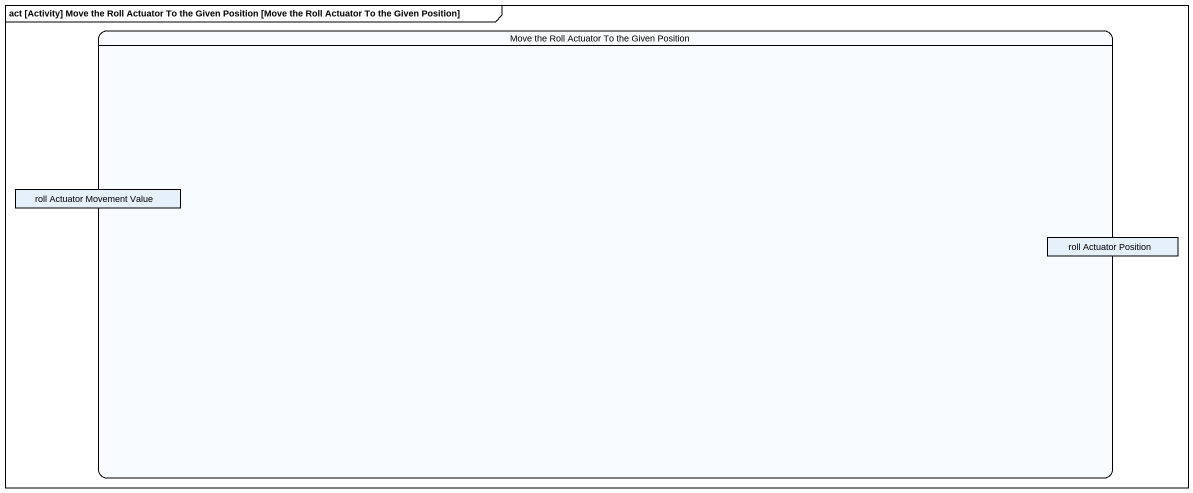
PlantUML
@startuml
mainframe act [Activity] Move the Roll Actuator To the Given Position [Move the Roll Actuator To the Given Position]
hide empty description
state "Move the Roll Actuator To the Given Position" as Move_the_Roll_Actuator_To {
  state "roll Actuator Movement Value" as roll_Actuator_Movement_Value <<object>>
  state "roll Actuator Position" as roll_Actuator_Position <<object>>
}
@enduml
